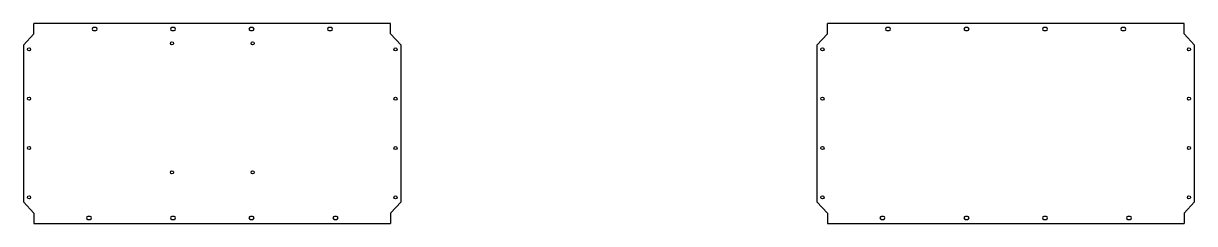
# Model space of a CAD drawing. Header units: millimetres. Extents: x -253 to 4974, y 491 to 1384.
import ezdxf

# ---------------------------------------------------------------- set-up
doc = ezdxf.new("R2010")
doc.units = ezdxf.units.MM

msp = doc.modelspace()

# ---------------------------------------------------------------- linework, layer by layer
for p, q in [((-206.2, 1337), (-206.2, 1384)), ((1385.8, 1337), (1385.8, 1384)), ((3335.2, 1337), (3335.2, 1384)), ((4927.2, 1337), (4927.2, 1384)), ((-206.2, 1337), (-253.2, 1287)), ((1385.8, 1337), (1432.8, 1287)), ((3335.2, 1337), (3288.2, 1287)), ((4927.2, 1337), (4974.2, 1287)), ((-206.2, 538), (-253.2, 588)), ((1385.8, 538), (1432.8, 588)), ((3335.2, 538), (3288.2, 588)), ((4927.2, 538), (4974.2, 588)), ((-206.2, 538), (-206.2, 491)), ((1385.8, 538), (1385.8, 491)), ((3335.2, 538), (3335.2, 491)), ((4927.2, 538), (4927.2, 491))]:
    msp.add_line(p, q)
for points in [[(1385.8, 1384), (-206.2, 1384)], [(4927.2, 1384), (3335.2, 1384)], [(-253.2, 1287), (-253.2, 588)], [(1432.8, 588), (1432.8, 1287)], [(3288.2, 1287), (3288.2, 588)], [(4974.2, 588), (4974.2, 1287)], [(-206.2, 491), (1385.8, 491)], [(3335.2, 491), (4927.2, 491)]]:
    msp.add_lwpolyline(points)
for points in [[(69.8, 1352.7, 1), (69.8, 1365.2), (59.8, 1365.2, 1), (59.8, 1352.7)], [(419.8, 1352.7, 1), (419.8, 1365.2), (409.8, 1365.2, 1), (409.8, 1352.7)], [(769.8, 1352.7, 1), (769.8, 1365.2), (759.8, 1365.2, 1), (759.8, 1352.7)], [(1119.8, 1352.7, 1), (1119.8, 1365.2), (1109.8, 1365.2, 1), (1109.8, 1352.7)], [(3611.2, 1352.7, 1), (3611.2, 1365.2), (3601.2, 1365.2, 1), (3601.2, 1352.7)], [(3961.2, 1352.7, 1), (3961.2, 1365.2), (3951.2, 1365.2, 1), (3951.2, 1352.7)], [(4311.2, 1352.7, 1), (4311.2, 1365.2), (4301.2, 1365.2, 1), (4301.2, 1352.7)], [(4661.2, 1352.7, 1), (4661.2, 1365.2), (4651.2, 1365.2, 1), (4651.2, 1352.7)], [(44.8, 509.7, 1), (44.8, 522.2), (34.8, 522.2, 1), (34.8, 509.7)], [(419.8, 509.7, 1), (419.8, 522.2), (409.8, 522.2, 1), (409.8, 509.7)], [(769.8, 509.7, 1), (769.8, 522.2), (759.8, 522.2, 1), (759.8, 509.7)], [(1144.8, 509.7, 1), (1144.8, 522.2), (1134.8, 522.2, 1), (1134.8, 509.7)], [(3586.2, 509.7, 1), (3586.2, 522.2), (3576.2, 522.2, 1), (3576.2, 509.7)], [(3961.2, 509.7, 1), (3961.2, 522.2), (3951.2, 522.2, 1), (3951.2, 509.7)], [(4311.2, 509.7, 1), (4311.2, 522.2), (4301.2, 522.2, 1), (4301.2, 509.7)], [(4686.2, 509.7, 1), (4686.2, 522.2), (4676.2, 522.2, 1), (4676.2, 509.7)]]:
    msp.add_lwpolyline(points, format="xyb", close=True)
for centre in [(-228.2, 1268), (409.8, 1295), (769.8, 1295), (1407.8, 1268), (3313.2, 1268), (4949.2, 1268), (-228.2, 1048), (1407.8, 1048), (3313.2, 1048), (4949.2, 1048), (-228.2, 828), (1407.8, 828), (3313.2, 828), (4949.2, 828), (409.8, 720), (769.8, 720), (-228.2, 608), (1407.8, 608), (3313.2, 608), (4949.2, 608)]:
    msp.add_circle(centre, 7)

doc.saveas('drawing.dxf')
